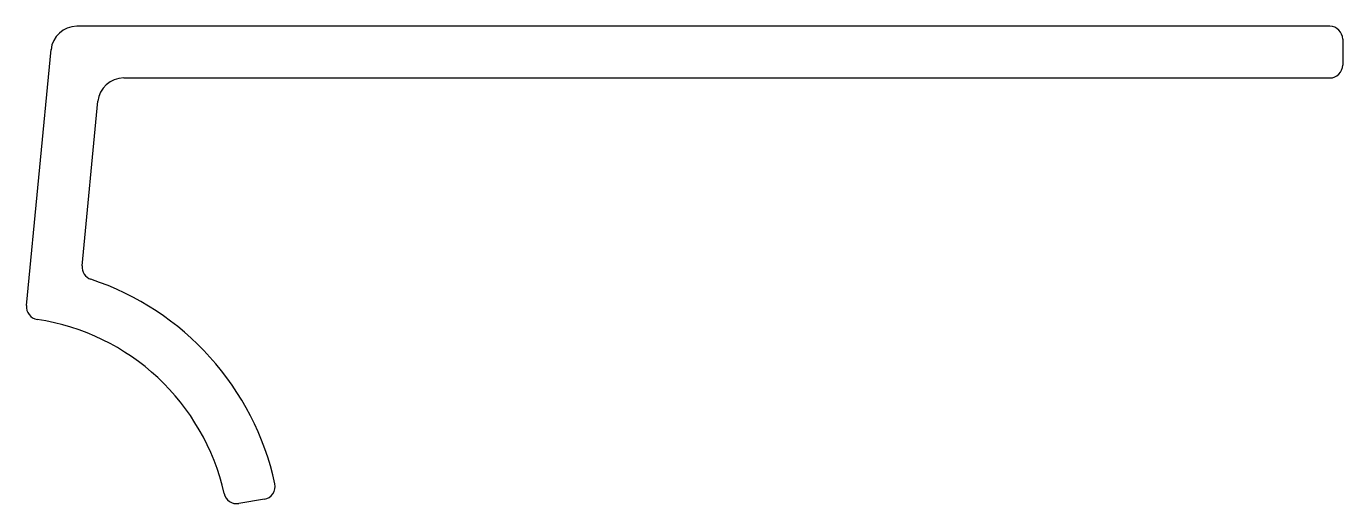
# Model space of a CAD drawing. Extents: x 1548.7 to 1599.7, y 1903.6 to 1922.1.
import ezdxf

# ---------------------------------------------------------------- set-up
doc = ezdxf.new("R2010")
doc.units = 0
doc.layers.get('0').update_dxf_attribs({"linetype": 'CONTINUOUS'})

msp = doc.modelspace()

# ---------------------------------------------------------------- linework, layer by layer
for p, q in [((1599.194, 1922.12), (1550.694, 1922.12)), ((1599.694, 1921.62), (1599.694, 1920.62)), ((1548.745, 1911.314), (1549.699, 1921.216)), ((1552.511, 1920.12), (1599.194, 1920.12)), ((1550.902, 1912.846), (1551.515, 1919.216)), ((1557.957, 1903.81), (1556.97, 1903.644))]:
    msp.add_line(p, q)
for centre, radius, start, end in [((1550.694, 1921.12), 1, 90, 174.5), ((1599.194, 1921.62), 0.5, 0, 90), ((1599.194, 1920.62), 0.5, 270, 0), ((1552.511, 1919.12), 1, 90, 174.5), ((1551.4, 1912.799), 0.5, 174.5, 251.6604), ((1547.86, 1902.12), 10.75, 12.296, 71.6604), ((1549.243, 1911.266), 0.5, 174.5, 261.4014), ((1547.86, 1902.12), 8.75, 12.5986, 81.4014), ((1557.875, 1904.303), 0.5, 279.5, 12.296), ((1556.887, 1904.138), 0.5, 192.5987, 279.5)]:
    msp.add_arc(centre, radius, start, end)

doc.saveas('drawing.dxf')
